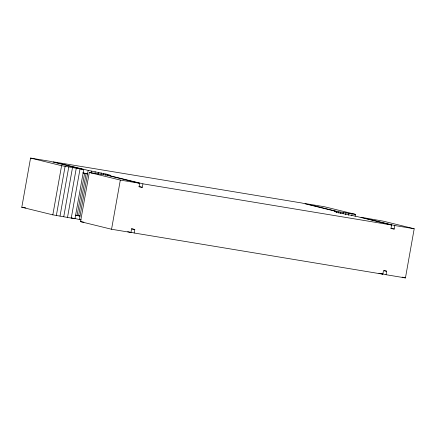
<?xml version="1.0" encoding="UTF-8"?>
<svg xmlns="http://www.w3.org/2000/svg" width="436" height="436" viewBox="0 0 436 436"><rect width="100%" height="100%" fill="white"/><g stroke="black" fill="none" stroke-linecap="round" stroke-linejoin="round"><path stroke-width="0.65" d="M21.8 207.247L30.558 158.072L49.938 161.282L83.734 169.566L74.976 218.741L52.827 214.855L21.8 207.247L25.811 207.912M52.827 214.855L61.585 165.68L30.558 158.072M56.364 215.449L65.122 166.269L83.734 169.566M60.021 216.071L68.779 166.895M63.749 216.719L72.512 167.544M67.515 217.39L76.278 168.209M71.27 218.065L80.033 168.89M76.06 215.084L80.017 216.06L77.096 215.509L84.6 173.359L83.107 173.081M78.567 215.782L86.077 173.632L84.6 173.359M81.21 219.918L79.396 219.57L88.154 170.394L53.165 161.816L301.837 203.002L336.821 211.58L336.614 212.752M414.2 228.753L394.825 225.543L361.024 217.259L383.173 221.145L414.2 228.753L405.442 277.928L386.062 274.718L386.688 271.208L383.462 270.669L382.835 274.184L134.163 232.998L134.789 229.483L131.563 228.949L130.936 232.464L111.556 229.254L80.529 221.646L89.293 172.471L105.899 175L139.694 183.284L139.068 186.799L142.3 187.333L142.926 183.823L107.937 175.245L110.537 175.37L107.736 174.422L88.154 170.394M91.429 173.081L91.783 171.086M94.852 173.751L95.206 171.757M98.018 174.384L98.373 172.389M101.01 174.307L101.245 172.978M103.545 174.852L103.784 173.523M105.719 175.332L105.953 174.002M107.496 175.752L107.736 174.422M111.556 229.254L120.32 180.079L89.293 172.471M338.652 212.997L338.865 211.825L305.064 203.536L324.444 206.746L355.471 214.354L355.117 216.349M340.68 213.427L340.914 212.098L355.471 214.354M343.056 213.765L343.29 212.436M345.612 214.828L345.966 212.839M348.555 215.286L348.914 213.291M351.738 215.793L352.092 213.804M336.821 211.58L334.221 211.455L338.805 212.823L356.604 216.43L391.593 225.009L390.967 228.519L394.199 229.053L394.825 225.543M338.865 211.825L340.914 212.098M80.529 221.646L83.908 222.197M120.32 180.079L139.694 183.284M142.926 183.823L391.593 225.009M61.585 165.68L65.122 166.269M75.602 215.231L77.096 215.509M86.077 173.632L87.527 173.904L82.905 172.776M390.95 228.257L394.199 229.053M138.997 186.526L142.3 187.333M384.089 270.571L386.688 271.208M402.139 277.116L405.442 277.928M381.516 273.601L386.062 274.718M378.873 273.214L382.835 274.184M131.492 228.677L134.789 229.483M74.115 218.273L79.396 219.57M130.865 232.186L134.163 232.998M71.073 217.787L74.976 218.741M127.683 231.663L130.936 232.464"/></g></svg>
